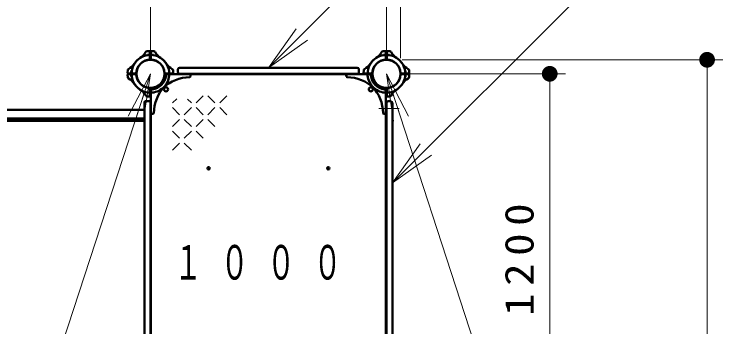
# Model space of a CAD drawing. Units: millimetres on the paper, scale 1:50. Extents: x -385 to 0, y 0 to 267.
# Drawn here: x -310.12 to -265.08, y 211.05 to 230.93 of the extents above; entities that cross this region are included whole.
import ezdxf

# ---------------------------------------------------------------- set-up
doc = ezdxf.new("R2010")
doc.units = ezdxf.units.MM
doc.linetypes.add('USER2', pattern=[6, 3, -1, 1, -1])
doc.layers.add('LY_1', color=140, linetype='Continuous', lineweight=50)
doc.styles.add('ＭＳ ゴシック', font='')
doc.styles.get('ＭＳ ゴシック').set_extended_font_data('MS Gothic')

# ---------------------------------------------------------------- blocks, each defined once
blk = doc.blocks.new('filled_dot')
at = {"color": 0, "linetype": 'Continuous', "lineweight": -2, "const_width": 1.25}
blk.add_lwpolyline([(-0.625, 0, 1), (0.625, 0, 1)], format="xyb", close=True, dxfattribs=at)

msp = doc.modelspace()

# ---------------------------------------------------------------- linework, layer by layer
at = {"layer": 'LY_1', "color": 7, "lineweight": 13}
for p, q in [((-285.57, 228.139), (-285.57, 249.339)), ((-301.461, 228.139), (-301.461, 239.339)), ((-286.461, 228.139), (-286.461, 239.339)), ((-293.961, 227.519), (-282.609, 238.872)), ((-286.081, 220.203), (-273.538, 232.746)), ((-293.961, 227.519), (-292.193, 229.994)), ((-293.961, 227.519), (-291.84, 229.641)), ((-291.486, 229.287), (-293.961, 227.519)), ((-285.461, 228.03), (-265.081, 228.03)), ((-266.081, 228.03), (-266.081, 185.963)), ((-301.461, 227.139), (-309.884, 201.312)), ((-302.867, 224.442), (-301.461, 227.139)), ((-301.461, 227.139), (-302.391, 224.287)), ((-301.461, 227.139), (-301.916, 224.132)), ((-286.006, 224.132), (-286.461, 227.139)), ((-286.461, 227.139), (-285.056, 224.442)), ((-286.461, 227.139), (-285.531, 224.287)), ((-286.461, 227.139), (-278.038, 201.312)), ((-285.461, 227.139), (-275.081, 227.139)), ((-276.081, 227.139), (-276.081, 203.139)), ((-298.109, 225.737), (-298.559, 225.287)), ((-297.359, 225.287), (-297.809, 225.737)), ((-296.609, 225.737), (-297.059, 225.287)), ((-299.792, 225.555), (-300.059, 225.287)), ((-298.859, 225.287), (-299.098, 225.527)), ((-299.609, 224.537), (-300.059, 224.987)), ((-298.859, 224.987), (-299.309, 224.537)), ((-298.109, 224.537), (-298.559, 224.987)), ((-297.359, 224.987), (-297.809, 224.537)), ((-296.609, 224.537), (-297.059, 224.987)), ((-299.609, 224.237), (-300.059, 223.787)), ((-298.859, 223.787), (-299.309, 224.237)), ((-298.109, 224.237), (-298.559, 223.787)), ((-297.359, 223.787), (-297.809, 224.237)), ((-299.609, 223.037), (-300.059, 223.487)), ((-298.859, 223.487), (-299.309, 223.037)), ((-298.109, 223.037), (-298.559, 223.487)), ((-299.609, 222.737), (-300.059, 222.287)), ((-298.859, 222.287), (-299.309, 222.737)), ((-286.081, 220.203), (-284.313, 222.678)), ((-286.081, 220.203), (-283.96, 222.325)), ((-283.606, 221.971), (-286.081, 220.203))]:
    msp.add_line(p, q, dxfattribs=at)
at = {"layer": 'LY_1'}
for p, q in [((-301.532, 228.588), (-301.69, 228.583)), ((-301.491, 228.077), (-301.491, 228.548)), ((-301.431, 228.077), (-301.431, 228.548)), ((-301.39, 228.588), (-301.244, 228.583)), ((-286.532, 228.588), (-286.678, 228.583)), ((-286.491, 228.077), (-286.491, 228.548)), ((-286.431, 228.077), (-286.431, 228.548)), ((-286.39, 228.588), (-286.232, 228.583)), ((-301.661, 228.323), (-301.661, 228.326)), ((-301.261, 228.323), (-301.261, 228.326)), ((-286.661, 228.323), (-286.661, 228.326)), ((-286.261, 228.323), (-286.261, 228.326)), ((-288.311, 227.519), (-299.611, 227.519)), ((-302.91, 227.211), (-302.904, 227.368)), ((-302.91, 227.068), (-302.905, 226.923)), ((-302.398, 227.169), (-302.87, 227.169)), ((-302.398, 227.109), (-302.87, 227.109)), ((-302.644, 227.339), (-302.647, 227.339)), ((-300.524, 227.169), (-300.052, 227.169)), ((-300.524, 227.109), (-298.952, 227.109)), ((-293.961, 227.109), (-300.369, 227.109)), ((-300.012, 227.211), (-300.018, 227.356)), ((-299.711, 227.419), (-299.711, 227.239)), ((-288.311, 227.139), (-299.611, 227.139)), ((-298.912, 227.067), (-298.918, 226.963)), ((-293.961, 227.109), (-287.553, 227.109)), ((-289.01, 227.067), (-289.004, 226.963)), ((-287.398, 227.109), (-288.97, 227.109)), ((-288.211, 227.419), (-288.211, 227.239)), ((-287.91, 227.211), (-287.905, 227.356)), ((-287.398, 227.169), (-287.87, 227.169)), ((-285.524, 227.169), (-285.052, 227.169)), ((-285.524, 227.109), (-285.052, 227.109)), ((-285.278, 227.339), (-285.275, 227.339)), ((-285.012, 227.211), (-285.018, 227.368)), ((-285.012, 227.068), (-285.018, 226.923)), ((-302.644, 226.939), (-302.647, 226.939)), ((-285.278, 226.939), (-285.275, 226.939)), ((-301.491, 226.202), (-301.491, 225.731)), ((-301.431, 226.202), (-301.431, 224.631)), ((-286.491, 226.202), (-286.491, 224.631)), ((-286.431, 226.202), (-286.431, 225.731)), ((-301.532, 225.691), (-301.678, 225.696)), ((-301.431, 215.139), (-301.431, 226.047)), ((-286.491, 215.139), (-286.491, 226.047)), ((-286.39, 225.691), (-286.244, 225.696)), ((-301.841, 204.949), (-301.841, 225.329)), ((-301.781, 225.389), (-301.521, 225.389)), ((-301.461, 204.949), (-301.461, 225.329)), ((-286.461, 204.989), (-286.461, 225.289)), ((-286.181, 225.389), (-286.361, 225.389)), ((-286.081, 204.989), (-286.081, 225.289)), ((-352.42, 224.843), (-301.841, 224.843)), ((-352.42, 224.299), (-301.841, 224.299)), ((-301.389, 224.591), (-301.284, 224.596)), ((-286.533, 224.591), (-286.638, 224.596)), ((-351.62, 224.151), (-301.841, 224.151)), ((-301.431, 215.139), (-301.431, 204.232)), ((-286.491, 215.139), (-286.491, 204.232))]:
    msp.add_line(p, q, dxfattribs=at)
at = {"layer": 'LY_1', "color": 7, "linetype": 'USER2', "lineweight": 13}
for p, q in [((-286.063, 228.289), (-286.859, 228.289)), ((-286.063, 225.989), (-286.859, 225.989)), ((-286.948, 224.939), (-285.646, 224.939))]:
    msp.add_line(p, q, dxfattribs=at)
at = {"layer": 'LY_1'}
for centre, radius in [((-301.461, 227.139), 0.891), ((-286.461, 227.139), 0.891), ((-300.471, 226.15), 0.13), ((-287.451, 226.15), 0.13), ((-297.761, 221.139), 0.075), ((-290.161, 221.139), 0.075)]:
    msp.add_circle(centre, radius, dxfattribs=at)
for centre, radius, start, end in [((-302.65, 228.99), 1, 302.7272, 332.5412), ((-301.674, 228.483), 0.1, 92, 152.5412), ((-301.461, 227.139), 1.22, 90, 98.6269), ((-301.531, 228.548), 0.04, 0, 92), ((-301.461, 227.139), 1.22, 81.3731, 90), ((-301.391, 228.548), 0.04, 88, 180), ((-301.248, 228.483), 0.1, 27.4588, 88), ((-301.248, 228.483), 0.1, 27.4588, 88), ((-300.272, 228.99), 1, 207.4588, 237.2728), ((-287.65, 228.99), 1, 302.7272, 332.5412), ((-286.674, 228.483), 0.1, 92, 152.5412), ((-286.674, 228.483), 0.1, 92, 152.5412), ((-286.461, 227.139), 1.22, 90, 98.6269), ((-286.531, 228.548), 0.04, 0, 92), ((-286.461, 227.139), 1.22, 81.3731, 90), ((-286.391, 228.548), 0.04, 88, 180), ((-286.248, 228.483), 0.1, 27.4588, 88), ((-285.272, 228.99), 1, 207.4588, 237.2728), ((-301.461, 227.139), 1.2, 122.7272, 180), ((-301.461, 227.139), 1.2, 90, 147.2728), ((-301.461, 227.139), 0.9, 94.2707, 180), ((-301.461, 227.139), 0.9, 90, 175.7293), ((-301.641, 228.326), 0.02, 98.6269, 180), ((-301.531, 228.077), 0.04, 274.2707, 0), ((-301.461, 227.139), 1.2, 32.7272, 90), ((-301.461, 227.139), 0.9, 4.2707, 90), ((-301.391, 228.077), 0.04, 180, 265.7293), ((-301.461, 227.139), 0.9, 0, 85.7293), ((-301.281, 228.326), 0.02, 0, 81.3731), ((-301.461, 227.139), 1.2, 0, 57.2728), ((-286.461, 227.139), 1.2, 122.7272, 180), ((-286.461, 227.139), 1.2, 90, 147.2728), ((-286.461, 227.139), 0.9, 94.2707, 180), ((-286.461, 227.139), 0.9, 90, 175.7293), ((-286.641, 228.326), 0.02, 98.6269, 180), ((-286.531, 228.077), 0.04, 274.2707, 0), ((-286.461, 227.139), 1.2, 32.7272, 90), ((-286.461, 227.139), 0.9, 4.2707, 90), ((-286.391, 228.077), 0.04, 180, 265.7293), ((-286.461, 227.139), 0.9, 0, 85.7293), ((-286.281, 228.326), 0.02, 0, 81.3731), ((-286.461, 227.139), 1.2, 0, 57.2728), ((-303.312, 228.329), 1, 297.4588, 327.2728), ((-299.61, 228.329), 1, 212.7272, 242.5412), ((-299.611, 227.419), 0.1, 90, 180), ((-288.311, 227.419), 0.1, 0, 90), ((-288.312, 228.329), 1, 297.4588, 327.2728), ((-284.61, 228.329), 1, 212.7272, 242.5412), ((-302.87, 227.209), 0.04, 178, 270), ((-302.87, 227.069), 0.04, 90, 182), ((-302.805, 227.353), 0.1, 117.4588, 178), ((-301.461, 227.139), 1.22, 171.3731, 180), ((-301.461, 227.139), 1.22, 180, 188.6269), ((-302.647, 227.319), 0.02, 90, 171.3731), ((-301.461, 227.139), 1.2, 180, 237.2728), ((-302.398, 227.209), 0.04, 270, 355.7293), ((-302.398, 227.069), 0.04, 4.2707, 90), ((-301.461, 227.139), 0.9, 180, 265.7293), ((-301.461, 227.139), 0.9, 184.2707, 270), ((-301.461, 227.139), 0.9, 270, 355.7293), ((-301.461, 227.139), 0.9, 274.2707, 0), ((-301.461, 227.139), 1, 276.7872, 353.2128), ((-301.461, 227.139), 1.2, 317.7828, 0), ((-300.524, 227.209), 0.04, 184.2707, 270), ((-300.524, 227.069), 0.04, 90, 175.7293), ((-300.369, 227.009), 0.1, 90, 173.2128), ((-300.117, 227.353), 0.1, 2, 62.5412), ((-300.052, 227.209), 0.04, 270, 2), ((-299.611, 227.239), 0.1, 180, 270), ((-298.952, 227.069), 0.04, 357, 90), ((-288.97, 227.069), 0.04, 90, 183), ((-288.311, 227.239), 0.1, 270, 0), ((-287.87, 227.209), 0.04, 178, 270), ((-287.805, 227.353), 0.1, 117.4588, 178), ((-286.461, 227.139), 1.2, 180, 222.2172), ((-287.553, 227.009), 0.1, 6.7872, 90), ((-286.461, 227.139), 1, 186.7872, 263.2128), ((-287.398, 227.209), 0.04, 270, 355.7293), ((-287.398, 227.069), 0.04, 4.2707, 90), ((-286.461, 227.139), 0.9, 180, 265.7293), ((-286.461, 227.139), 0.9, 184.2707, 270), ((-286.461, 227.139), 0.9, 270, 355.7293), ((-286.461, 227.139), 0.9, 274.2707, 0), ((-286.461, 227.139), 1.2, 302.7272, 0), ((-285.524, 227.209), 0.04, 184.2707, 270), ((-285.524, 227.069), 0.04, 90, 175.7293), ((-285.275, 227.319), 0.02, 8.6269, 90), ((-286.461, 227.139), 1.22, 0, 8.6269), ((-286.461, 227.139), 1.22, 351.3731, 0), ((-285.117, 227.353), 0.1, 2, 62.5412), ((-285.052, 227.209), 0.04, 270, 2), ((-285.052, 227.069), 0.04, 358, 90), ((-302.805, 226.926), 0.1, 182, 242.5412), ((-302.805, 226.926), 0.1, 182, 242.5412), ((-303.312, 225.95), 1, 32.7272, 62.5412), ((-302.647, 226.959), 0.02, 188.6269, 270), ((-298.908, 224.325), 2.6, 91.0841, 132.2172), ((-298.958, 226.965), 0.04, 271.0842, 357), ((-288.964, 226.965), 0.04, 183, 268.9158), ((-289.014, 224.325), 2.6, 47.7828, 88.9159), ((-284.61, 225.95), 1, 117.4588, 147.2728), ((-285.275, 226.959), 0.02, 270, 351.3731), ((-285.117, 226.926), 0.1, 297.4588, 358), ((-285.117, 226.926), 0.1, 297.4588, 358), ((-301.461, 227.139), 1.2, 212.7272, 270), ((-302.65, 225.289), 1, 27.4588, 57.2728), ((-301.531, 226.202), 0.04, 0, 85.7293), ((-301.461, 227.139), 1.2, 270, 312.2172), ((-301.391, 226.202), 0.04, 94.2707, 180), ((-301.331, 226.047), 0.1, 96.7872, 180), ((-298.647, 224.586), 2.6, 137.7828, 178.9159), ((-289.275, 224.586), 2.6, 1.0841, 42.2172), ((-286.461, 227.139), 1.2, 227.7828, 270), ((-286.591, 226.047), 0.1, 0, 83.2128), ((-286.531, 226.202), 0.04, 0, 85.7293), ((-286.461, 227.139), 1.2, 270, 327.2728), ((-286.391, 226.202), 0.04, 94.2707, 180), ((-285.272, 225.289), 1, 122.7272, 152.5412), ((-301.674, 225.796), 0.1, 207.4588, 268), ((-301.531, 225.731), 0.04, 268, 0), ((-286.391, 225.731), 0.04, 180, 272), ((-286.248, 225.796), 0.1, 272, 332.5412), ((-301.781, 225.329), 0.06, 90, 180), ((-301.521, 225.329), 0.06, 0, 90), ((-286.361, 225.289), 0.1, 90, 180), ((-286.181, 225.289), 0.1, 0, 90), ((-301.391, 224.631), 0.04, 180, 273), ((-301.286, 224.636), 0.04, 273, 358.9158), ((-286.636, 224.636), 0.04, 181.0841, 267), ((-286.531, 224.631), 0.04, 267, 0)]:
    msp.add_arc(centre, radius, start, end, dxfattribs=at)

# ---------------------------------------------------------------- block references
at = {"layer": 'LY_1', "color": 7, "lineweight": 13, "xscale": 0.4, "yscale": 0.4, "rotation": 270}
for p in [(-266.081, 228.03), (-276.081, 227.139)]:
    msp.add_blockref('filled_dot', p, dxfattribs=at)

# ---------------------------------------------------------------- texts
at = {"layer": 'LY_1', "color": 7, "insert": (-277.081, 215.561), "char_height": 1.833, "attachment_point": 8, "rotation": 90, "style": 'ＭＳ ゴシック'}
msp.add_mtext('\\T1.33;\\W1.15;1200', dxfattribs=at)
at = {"layer": 'LY_1', "color": 7, "insert": (-299.961, 215.139), "char_height": 2.199, "attachment_point": 4, "style": 'ＭＳ ゴシック'}
msp.add_mtext('\\T1.64;\\W0.6;１０００', dxfattribs=at)

doc.saveas('drawing.dxf')
